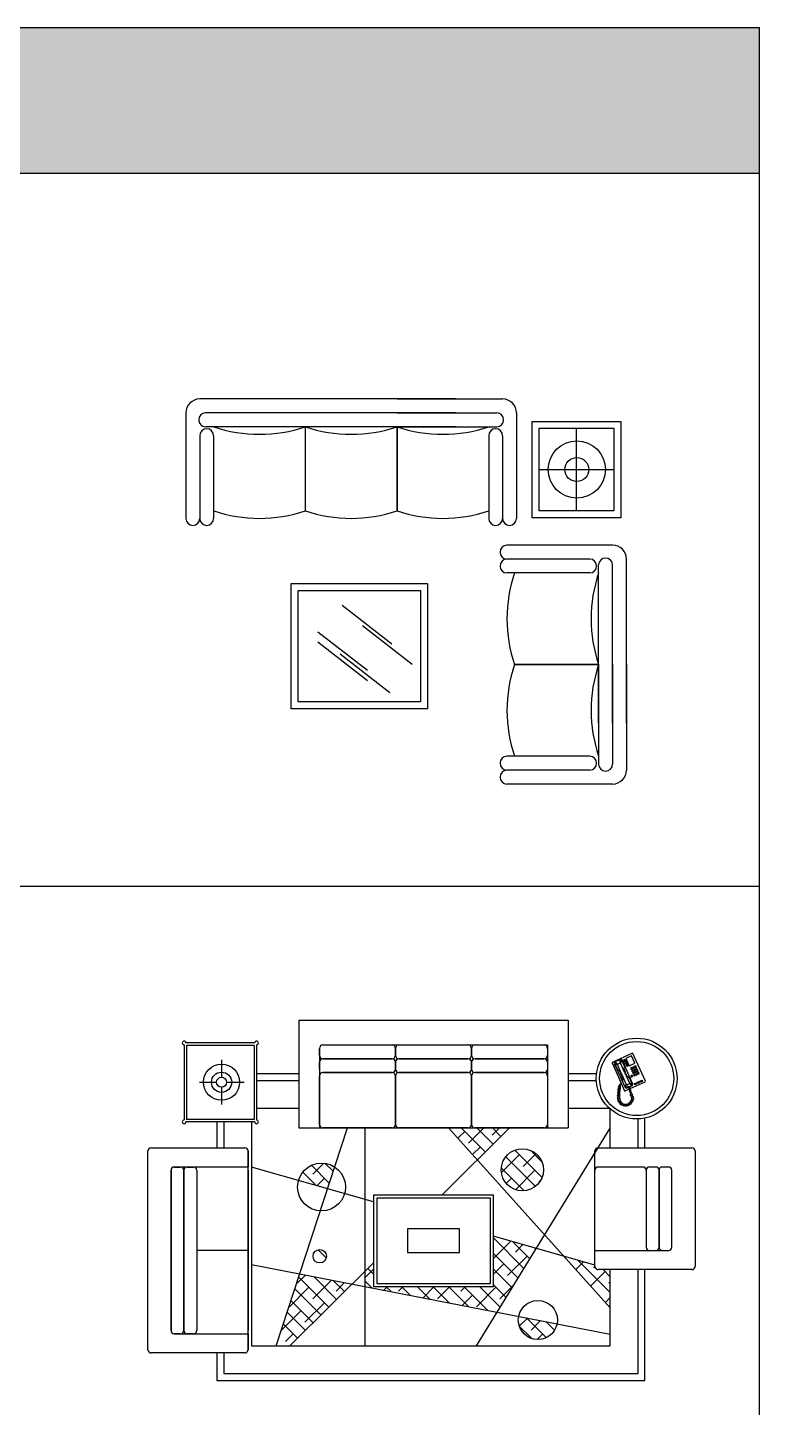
# Model space of a CAD drawing. Header units: millimetres. Extents: x -30782 to 40110, y 35885 to 73818.
# Drawn here: x 34842 to 40110, y 63880 to 73818 of the extents above; entities that cross this region are included whole.
import ezdxf

# ---------------------------------------------------------------- set-up
doc = ezdxf.new("R2010")
doc.units = ezdxf.units.MM
doc.layers.add('www.cad-blocks.net', color=7, linetype='Continuous')

# ---------------------------------------------------------------- blocks, each defined once
blk = doc.blocks.new('A$C38B47F2C')
for p, q in [((2673.2, 3171.7), (1913.2, 3171.7)), ((2508.6, 3071.7), (1913.2, 3071.7)), ((2573.2, 1651.7), (2573.2, 3029.3)), ((2673.2, 1651.7), (2673.2, 3029.3)), ((2773.2, 1651.7), (2773.2, 3071.7)), ((2508.6, 2971.7), (1913.2, 2971.7)), ((2508.6, 2971.7), (1913.2, 2971.7)), ((541.9, 1431.8), (541.9, 2412.8)), ((541.9, 2412.8), (1444.5, 2412.8)), ((1444.5, 2412.8), (1444.5, 1431.8)), ((591.9, 1481.8), (591.9, 2362.8)), ((591.9, 2362.8), (1394.5, 2362.8)), ((1394.5, 2362.8), (1394.5, 1481.8)), ((1967.8, 2311.7), (2573.2, 2311.7)), ((1024.2, 2221.9), (746.4, 1864.1)), ((1097.3, 2221.9), (819.5, 1864.1)), ((1097.3, 2221.9), (819.5, 1864.1)), ((936.5, 2061.3), (658.6, 1703.4)), ((1287.4, 2046.7), (1009.6, 1688.8)), ((1141.2, 1900.6), (863.4, 1542.8)), ((2573.2, 1651.7), (1967.8, 1651.7)), ((1967.8, 1651.7), (2573.2, 1651.7)), ((2573.2, 1229.6), (2573.2, 1651.7)), ((2573.2, 1651.7), (2573.2, 934.2)), ((2673.2, 1229.6), (2673.2, 1651.7)), ((2673.2, 1651.7), (2673.2, 934.2)), ((2773.2, 1229.6), (2773.2, 1651.7)), ((2773.2, 1651.7), (2773.2, 891.7)), ((1444.5, 1431.8), (541.9, 1431.8)), ((1394.5, 1481.8), (591.9, 1481.8)), ((2508.6, 991.7), (1913.2, 991.7)), ((2508.6, 991.7), (1913.2, 991.7)), ((0, 100), (0, 860)), ((100, 264.6), (100, 860)), ((200, 264.6), (200, 860)), ((200, 264.6), (200, 860)), ((860, 805.5), (860, 200)), ((860, 200), (860, 805.5)), ((860, 805.5), (860, 200)), ((1520, 264.6), (1520, 860)), ((1520, 264.6), (1520, 860)), ((1620, 264.6), (1620, 860)), ((1720, 100), (1720, 860)), ((2508.6, 891.7), (1913.2, 891.7)), ((2673.2, 791.7), (1913.2, 791.7)), ((1918.3, 40.3), (1918.3, 678.8)), ((1918.3, 678.8), (2611.9, 678.8)), ((1968.3, 90.3), (1968.3, 628.8)), ((1968.3, 628.8), (2561.9, 628.8)), ((2265.1, 628.8), (2265.1, 90.3)), ((2561.9, 628.8), (2561.9, 90.3)), ((2611.9, 678.8), (2611.9, 40.3)), ((1968.3, 359.6), (2561.9, 359.6)), ((860, 200), (142.4, 200)), ((437.9, 200), (860, 200)), ((860, 200), (1577.6, 200)), ((860, 100), (142.4, 100)), ((437.9, 100), (860, 100)), ((860, 100), (1577.6, 100)), ((2611.9, 40.3), (1918.3, 40.3)), ((2561.9, 90.3), (1968.3, 90.3)), ((860, 0), (100, 0)), ((437.9, 0), (860, 0)), ((860, 0), (1620, 0))]:
    blk.add_line(p, q)
for radius in [206.3, 86.3]:
    blk.add_circle((2265.1, 357.5), radius)
for centre, radius, start, end in [((1913.2, 3121.7), 50, 90, 270), ((2673.2, 3071.7), 100, 0, 90), ((1913.2, 3021.7), 50, 90, 270), ((2508.6, 3021.7), 50, 270, 90), ((2623.2, 3029.3), 50, 0, 180), ((2938.9, 2641.7), 1025.6, 161.2309, 198.7691), ((3544.3, 2641.7), 1025.6, 161.2309, 198.7691), ((2938.9, 1981.7), 1025.6, 161.2309, 198.7691), ((3544.3, 1981.7), 1025.6, 161.2309, 198.7691), ((2938.9, 1321.7), 1025.6, 161.2309, 198.7691), ((3544.3, 1321.7), 1025.6, 161.2309, 198.7691), ((50, 860), 50, 0, 180), ((150, 860), 50, 0, 180), ((1570, 860), 50, 0, 180), ((1670, 860), 50, 0, 180), ((1913.2, 941.7), 50, 90, 270), ((2508.6, 941.7), 50, 270, 90), ((2623.2, 934.2), 50, 180, 0), ((530, -165.6), 1025.6, 71.2309, 108.7691), ((1190, -165.6), 1025.6, 71.2309, 108.7691), ((1913.2, 841.7), 50, 90, 270), ((2673.2, 891.7), 100, 270, 0), ((142.4, 150), 50, 90, 270), ((150, 264.6), 50, 180, 0), ((530, -771.1), 1025.6, 71.2309, 108.7691), ((1190, -771.1), 1025.6, 71.2309, 108.7691), ((1570, 264.6), 50, 180, 0), ((1577.6, 150), 50, 270, 90), ((100, 100), 100, 180, 270), ((1620, 100), 100, 270, 0)]:
    blk.add_arc(centre, radius, start, end)
blk = doc.blocks.new('A$C348F5161')
for p, q in [((1085.9, 2596), (3026.3, 2596)), ((1085.9, 2596), (1085.9, 1819.9)), ((3026.3, 2596), (3026.3, 1819.9)), ((260.5, 2417.5), (260.5, 1876.5)), ((768.7, 2430.9), (273.9, 2430.9)), ((764.2, 2413.1), (278.4, 2413.1)), ((278.4, 2413.1), (278.4, 1881)), ((764.2, 2413.1), (764.2, 1881)), ((782.1, 2417.5), (782.1, 1876.5)), ((1235.2, 2392.1), (1235.2, 1819.9)), ((1235.2, 2342.3), (1235.2, 2392.1)), ((1260.1, 2416.9), (2877.1, 2416.9)), ((1782.5, 2342.3), (1782.5, 2392.1)), ((1782.5, 2392.1), (1782.5, 2342.3)), ((2329.8, 2342.3), (2329.8, 2392.1)), ((2329.8, 2392.1), (2329.8, 2342.3)), ((2354.7, 2416.9), (2852.2, 2416.9)), ((2877.1, 2416.9), (2877.1, 1819.9)), ((2877.1, 2392.1), (2877.1, 2342.3)), ((530.1, 2310), (530.1, 2184)), ((1235.2, 2242.8), (1235.2, 2292.5)), ((1260.1, 2317.4), (1757.6, 2317.4)), ((1757.6, 2317.4), (1260.1, 2317.4)), ((1782.5, 2242.8), (1782.5, 2292.5)), ((1782.5, 2292.5), (1782.5, 2242.8)), ((1807.4, 2317.4), (2304.9, 2317.4)), ((2304.9, 2317.4), (1807.4, 2317.4)), ((2329.8, 2242.8), (2329.8, 2292.5)), ((2329.8, 2292.5), (2329.8, 2242.8)), ((2354.7, 2317.4), (2852.2, 2317.4)), ((2852.2, 2317.4), (2354.7, 2317.4)), ((2877.1, 2292.5), (2877.1, 2242.8)), ((3342.7, 2291.5, 234.6), (3341.1, 2287.3, 234.6)), ((3341.1, 2287.3, 234.6), (3430.9, 2087.5, 234.6)), ((3487.4, 2356.6, 234.6), (3342.7, 2291.5, 234.6)), ((3360.5, 2294.3, 234.6), (3356.6, 2283.8, 234.6)), ((3364.1, 2294.2, 234.6), (3359.6, 2288.7, 234.6)), ((3359.6, 2288.7, 234.6), (3360.8, 2282.2, 234.6)), ((3404, 2313.9, 234.6), (3360.5, 2294.3, 234.6)), ((3398.8, 2309.8, 234.6), (3364.1, 2294.2, 234.6)), ((3379.8, 2278.6, 234.6), (3364.1, 2294.2, 234.6)), ((3379.8, 2278.6, 234.6), (3400.1, 2287.7, 234.6)), ((3398.8, 2309.8, 234.6), (3405.9, 2309.5, 234.6)), ((3400.1, 2287.7, 234.6), (3398.8, 2309.8, 234.6)), ((3402.8, 2285.5, 234.6), (3400.1, 2287.7, 234.6)), ((3410, 2304.4, 234.6), (3402.8, 2285.5, 234.6)), ((3413, 2309.2, 234.6), (3404, 2313.9, 234.6)), ((3405.9, 2309.5, 234.6), (3410, 2304.4, 234.6)), ((3410, 2304.4, 234.6), (3427.6, 2265.3, 234.6)), ((3491.8, 2134, 234.6), (3413, 2309.2, 234.6)), ((3425.1, 2309.4, 234.6), (3436.7, 2314.7, 234.6)), ((3427.1, 2305.1, 234.6), (3425.1, 2309.4, 234.6)), ((3438.6, 2310.3, 234.6), (3427.1, 2305.1, 234.6)), ((3429, 2300.8, 234.6), (3440.6, 2306, 234.6)), ((3431, 2296.4, 234.6), (3429, 2300.8, 234.6)), ((3442.6, 2301.6, 234.6), (3431, 2296.4, 234.6)), ((3432.9, 2292.1, 234.6), (3444.5, 2297.3, 234.6)), ((3434.9, 2287.7, 234.6), (3432.9, 2292.1, 234.6)), ((3446.5, 2292.9, 234.6), (3434.9, 2287.7, 234.6)), ((3436.7, 2314.7, 234.6), (3438.6, 2310.3, 234.6)), ((3436.8, 2283.4, 234.6), (3448.4, 2288.6, 234.6)), ((3481.7, 2338.4, 234.6), (3439.7, 2319.5, 234.6)), ((3439.7, 2319.5, 234.6), (3463.8, 2265.9, 234.6)), ((3440.6, 2306, 234.6), (3442.6, 2301.6, 234.6)), ((3444.5, 2297.3, 234.6), (3446.5, 2292.9, 234.6)), ((3448.4, 2288.6, 234.6), (3450.4, 2284.3, 234.6)), ((3505.8, 2284.8, 234.6), (3481.7, 2338.4, 234.6)), ((3491.6, 2355, 234.6), (3487.4, 2356.6, 234.6)), ((3581.5, 2155.2, 234.6), (3491.6, 2355, 234.6)), ((1085.9, 2208), (782.1, 2208)), ((1234.8, 1844.8), (1234.8, 2193)), ((1259.7, 2217.9), (1757.2, 2217.9)), ((1757.6, 2217.9), (1260.1, 2217.9)), ((1260.1, 2217.9), (1757.6, 2217.9)), ((1782.1, 2193), (1782.1, 1844.8)), ((1782.5, 1844.8), (1782.5, 2193)), ((1782.5, 1844.8), (1782.5, 2193)), ((1782.5, 2193), (1782.5, 1844.8)), ((1807.4, 2217.9), (2304.9, 2217.9)), ((2304.9, 2217.9), (1807.4, 2217.9)), ((1807.4, 2217.9), (2304.9, 2217.9)), ((2329.8, 1844.8), (2329.8, 2193)), ((2329.8, 2193), (2329.8, 1844.8)), ((2329.8, 2193), (2329.8, 1844.8)), ((2354.7, 2217.9), (2852.2, 2217.9)), ((2852.2, 2217.9), (2354.7, 2217.9)), ((2877.1, 2193), (2877.1, 1844.8)), ((3229.7, 2208), (3026.3, 2208)), ((3356.6, 2283.8, 234.6), (3434.7, 2110.1, 234.6)), ((3360.8, 2282.2, 234.6), (3379.6, 2275.1, 234.6)), ((3360.8, 2282.2, 234.6), (3378.3, 2243.2, 234.6)), ((3378.3, 2243.2, 234.6), (3384.5, 2237.2, 234.6)), ((3379.6, 2275.1, 234.6), (3379.8, 2278.6, 234.6)), ((3408.9, 2209.9, 234.6), (3379.6, 2275.1, 234.6)), ((3384.5, 2237.2, 234.6), (3392.1, 2231.9, 234.6)), ((3392.1, 2231.9, 234.6), (3398.1, 2222.4, 234.6)), ((3398.1, 2222.4, 234.6), (3404.6, 2208, 234.6)), ((3432.1, 2220.3, 234.6), (3402.8, 2285.5, 234.6)), ((3417, 2180.5, 234.6), (3404.6, 2208, 234.6)), ((3408.9, 2209.9, 234.6), (3444.1, 2131.7, 234.6)), ((3427.9, 2256.8, 234.6), (3426.8, 2247.6, 234.6)), ((3426.8, 2247.6, 234.6), (3429.9, 2236.8, 234.6)), ((3427.6, 2265.3, 234.6), (3427.9, 2256.8, 234.6)), ((3429.9, 2236.8, 234.6), (3436.5, 2222.3, 234.6)), ((3432.1, 2220.3, 234.6), (3467.3, 2142.2, 234.6)), ((3448.8, 2194.8, 234.6), (3436.5, 2222.3, 234.6)), ((3438.8, 2279, 234.6), (3436.8, 2283.4, 234.6)), ((3450.4, 2284.3, 234.6), (3438.8, 2279, 234.6)), ((3440.7, 2274.7, 234.6), (3452.3, 2279.9, 234.6)), ((3442.7, 2270.4, 234.6), (3440.7, 2274.7, 234.6)), ((3454.3, 2275.6, 234.6), (3442.7, 2270.4, 234.6)), ((3444.6, 2266, 234.6), (3456.2, 2271.2, 234.6)), ((3446.6, 2261.7, 234.6), (3444.6, 2266, 234.6)), ((3458.2, 2266.9, 234.6), (3446.6, 2261.7, 234.6)), ((3454.8, 2185.3, 234.6), (3448.8, 2194.8, 234.6)), ((3452.3, 2279.9, 234.6), (3454.3, 2275.6, 234.6)), ((3456.2, 2271.2, 234.6), (3458.2, 2266.9, 234.6)), ((3463.8, 2265.9, 234.6), (3505.8, 2284.8, 234.6)), ((3483.2, 2253.8, 234.6), (3474.5, 2249.9, 234.6)), ((3474.5, 2249.9, 234.6), (3478.4, 2241.2, 234.6)), ((3487.3, 2198.2, 234.6), (3475.8, 2193, 234.6)), ((3475.8, 2193, 234.6), (3479.7, 2184.3, 234.6)), ((3478.4, 2241.2, 234.6), (3487.1, 2245.1, 234.6)), ((3479.7, 2184.3, 234.6), (3491.2, 2189.5, 234.6)), ((3490.4, 2237.8, 234.6), (3481.7, 2233.9, 234.6)), ((3481.7, 2233.9, 234.6), (3485.6, 2225.3, 234.6)), ((3487.1, 2245.1, 234.6), (3483.2, 2253.8, 234.6)), ((3485.6, 2225.3, 234.6), (3494.3, 2229.2, 234.6)), ((3491.2, 2189.5, 234.6), (3487.3, 2198.2, 234.6)), ((3497.5, 2221.9, 234.6), (3488.9, 2218, 234.6)), ((3488.9, 2218, 234.6), (3492.8, 2209.3, 234.6)), ((3497.7, 2260.3, 234.6), (3489, 2256.4, 234.6)), ((3489, 2256.4, 234.6), (3492.9, 2247.7, 234.6)), ((3494.3, 2229.2, 234.6), (3490.4, 2237.8, 234.6)), ((3492.8, 2209.3, 234.6), (3501.5, 2213.2, 234.6)), ((3492.9, 2247.7, 234.6), (3501.6, 2251.6, 234.6)), ((3504.7, 2206, 234.6), (3496, 2202.1, 234.6)), ((3496, 2202.1, 234.6), (3499.9, 2193.4, 234.6)), ((3504.9, 2244.4, 234.6), (3496.2, 2240.5, 234.6)), ((3496.2, 2240.5, 234.6), (3500.1, 2231.8, 234.6)), ((3501.5, 2213.2, 234.6), (3497.5, 2221.9, 234.6)), ((3501.6, 2251.6, 234.6), (3497.7, 2260.3, 234.6)), ((3499.9, 2193.4, 234.6), (3508.6, 2197.3, 234.6)), ((3500.1, 2231.8, 234.6), (3508.8, 2235.7, 234.6)), ((3512, 2228.4, 234.6), (3503.3, 2224.5, 234.6)), ((3503.3, 2224.5, 234.6), (3507.2, 2215.8, 234.6)), ((3512.2, 2266.8, 234.6), (3503.5, 2262.9, 234.6)), ((3503.5, 2262.9, 234.6), (3507.4, 2254.2, 234.6)), ((3508.6, 2197.3, 234.6), (3504.7, 2206, 234.6)), ((3508.8, 2235.7, 234.6), (3504.9, 2244.4, 234.6)), ((3507.2, 2215.8, 234.6), (3515.9, 2219.7, 234.6)), ((3507.4, 2254.2, 234.6), (3516.1, 2258.1, 234.6)), ((3519.2, 2212.5, 234.6), (3510.5, 2208.6, 234.6)), ((3510.5, 2208.6, 234.6), (3514.4, 2199.9, 234.6)), ((3519.3, 2250.9, 234.6), (3510.7, 2247, 234.6)), ((3510.7, 2247, 234.6), (3514.6, 2238.3, 234.6)), ((3515.9, 2219.7, 234.6), (3512, 2228.4, 234.6)), ((3516.1, 2258.1, 234.6), (3512.2, 2266.8, 234.6)), ((3514.4, 2199.9, 234.6), (3523.1, 2203.8, 234.6)), ((3514.6, 2238.3, 234.6), (3523.2, 2242.2, 234.6)), ((3526.5, 2234.9, 234.6), (3517.8, 2231, 234.6)), ((3517.8, 2231, 234.6), (3521.7, 2222.3, 234.6)), ((3523.1, 2203.8, 234.6), (3519.2, 2212.5, 234.6)), ((3523.2, 2242.2, 234.6), (3519.3, 2250.9, 234.6)), ((3521.7, 2222.3, 234.6), (3530.4, 2226.3, 234.6)), ((3533.7, 2219, 234.6), (3525, 2215.1, 234.6)), ((3525, 2215.1, 234.6), (3528.9, 2206.4, 234.6)), ((3530.4, 2226.3, 234.6), (3526.5, 2234.9, 234.6)), ((3528.9, 2206.4, 234.6), (3537.6, 2210.3, 234.6)), ((3537.6, 2210.3, 234.6), (3533.7, 2219, 234.6)), ((371.3, 2148.2), (494.2, 2148.2)), ((530.1, 2112.3), (530.1, 1988.4)), ((566, 2148.2), (693, 2148.2)), ((1085.9, 2158), (782.1, 2158)), ((3228.4, 2158), (3026.3, 2158)), ((3384.7, 2087.4, 234.6), (3394.2, 2087.5, 234.6)), ((3384.7, 2079.7, 234.6), (3384.7, 2087.4, 234.6)), ((3385, 2091.5, 234.6), (3385.2, 2097.2, 234.6)), ((3394.2, 2087.5, 234.6), (3385, 2091.5, 234.6)), ((3385.2, 2097.2, 234.6), (3394.9, 2098.4, 234.6)), ((3386.4, 2104.8, 234.6), (3386.8, 2110.2, 234.6)), ((3394.9, 2098.4, 234.6), (3386.4, 2104.8, 234.6)), ((3386.8, 2110.2, 234.6), (3395.4, 2111.3, 234.6)), ((3387.1, 2120.6, 234.6), (3389.9, 2122.9, 234.6)), ((3387.3, 2116.8, 234.6), (3387.1, 2120.6, 234.6)), ((3395.4, 2111.3, 234.6), (3387.3, 2116.8, 234.6)), ((3389.9, 2122.9, 234.6), (3395, 2125.6, 234.6)), ((3395, 2125.6, 234.6), (3396.6, 2133, 234.6)), ((3398.2, 2122.4, 234.6), (3395.3, 2121.1, 234.6)), ((3395.3, 2121.1, 234.6), (3400.1, 2119.8, 234.6)), ((3396.5, 2088.5, 234.6), (3395.8, 2073.8, 234.6)), ((3398.8, 2108.6, 234.6), (3396.5, 2088.5, 234.6)), ((3396.6, 2133, 234.6), (3399.2, 2136.6, 234.6)), ((3399.2, 2125, 234.6), (3398.2, 2122.4, 234.6)), ((3400.1, 2119.8, 234.6), (3398.8, 2108.6, 234.6)), ((3399.2, 2136.6, 234.6), (3406.8, 2141.1, 234.6)), ((3401.8, 2129.3, 234.6), (3399.2, 2125, 234.6)), ((3404, 2133.1, 234.6), (3401.8, 2129.3, 234.6)), ((3408.8, 2136.7, 234.6), (3404, 2133.1, 234.6)), ((3420.1, 2169.7, 234.6), (3417, 2180.5, 234.6)), ((3419, 2160.5, 234.6), (3420.1, 2169.7, 234.6)), ((3419.4, 2151.9, 234.6), (3419, 2160.5, 234.6)), ((3436.9, 2112.8, 234.6), (3419.4, 2151.9, 234.6)), ((3430.9, 2087.5, 234.6), (3435.1, 2085.9, 234.6)), ((3434.7, 2110.1, 234.6), (3445.8, 2104.7, 234.6)), ((3435.1, 2085.9, 234.6), (3466.3, 2100, 234.6)), ((3436.9, 2112.8, 234.6), (3444.1, 2131.7, 234.6)), ((3441, 2107.7, 234.6), (3436.9, 2112.8, 234.6)), ((3448.1, 2107.4, 234.6), (3441, 2107.7, 234.6)), ((3444.1, 2131.7, 234.6), (3446.9, 2129.5, 234.6)), ((3445.8, 2104.7, 234.6), (3462.8, 2112.3, 234.6)), ((3446.9, 2129.5, 234.6), (3467.1, 2138.6, 234.6)), ((3446.9, 2129.5, 234.6), (3448.1, 2107.4, 234.6)), ((3462.2, 2113.8, 234.6), (3448.1, 2107.4, 234.6)), ((3462.4, 2180, 234.6), (3454.8, 2185.3, 234.6)), ((3460.6, 2118.3, 234.6), (3465, 2120.2, 234.6)), ((3465, 2106.3, 234.6), (3460.6, 2118.3, 234.6)), ((3468.6, 2174.1, 234.6), (3462.4, 2180, 234.6)), ((3465, 2120.2, 234.6), (3470.4, 2107.7, 234.6)), ((3467.2, 2096, 234.6), (3465, 2106.3, 234.6)), ((3482.8, 2123, 234.6), (3466.8, 2115.9, 234.6)), ((3467.3, 2142.2, 234.6), (3467.1, 2138.6, 234.6)), ((3467.1, 2138.6, 234.6), (3482.8, 2123, 234.6)), ((3469.8, 2080.6, 234.6), (3467.2, 2096, 234.6)), ((3486.2, 2135, 234.6), (3467.3, 2142.2, 234.6)), ((3467.5, 2114.4, 234.6), (3487.8, 2123.6, 234.6)), ((3486.2, 2135, 234.6), (3468.6, 2174.1, 234.6)), ((3470.4, 2107.7, 234.6), (3473.4, 2091.4, 234.6)), ((3471.4, 2102.2, 234.6), (3579.9, 2151, 234.6)), ((3473.4, 2091.4, 234.6), (3476.1, 2076, 234.6)), ((3482.8, 2123, 234.6), (3487.3, 2128.5, 234.6)), ((3487.3, 2128.5, 234.6), (3486.2, 2135, 234.6)), ((3487.8, 2123.6, 234.6), (3491.8, 2134, 234.6)), ((3501.9, 2138.6, 234.6), (3516.4, 2145.1, 234.6)), ((3505.9, 2129.9, 234.6), (3501.9, 2138.6, 234.6)), ((3520.3, 2136.4, 234.6), (3505.9, 2129.9, 234.6)), ((3516.4, 2145.1, 234.6), (3520.3, 2136.4, 234.6)), ((3522.2, 2147.7, 234.6), (3536.7, 2154.2, 234.6)), ((3526.1, 2139, 234.6), (3522.2, 2147.7, 234.6)), ((3540.6, 2145.5, 234.6), (3526.1, 2139, 234.6)), ((3536.7, 2154.2, 234.6), (3540.6, 2145.5, 234.6)), ((3542.5, 2156.8, 234.6), (3557, 2163.3, 234.6)), ((3546.4, 2148.2, 234.6), (3542.5, 2156.8, 234.6)), ((3560.9, 2154.7, 234.6), (3546.4, 2148.2, 234.6)), ((3557, 2163.3, 234.6), (3560.9, 2154.7, 234.6)), ((3579.9, 2151, 234.6), (3581.5, 2155.2, 234.6)), ((3380.9, 2044.2, 234.6), (3390.1, 2047.2, 234.6)), ((3382.2, 2034.2, 234.6), (3380.9, 2044.2, 234.6)), ((3381, 2053.4, 234.6), (3382.1, 2059.5, 234.6)), ((3390.1, 2047.2, 234.6), (3381, 2053.4, 234.6)), ((3382.1, 2059.5, 234.6), (3391.4, 2060.8, 234.6)), ((3392.2, 2034.8, 234.6), (3382.2, 2034.2, 234.6)), ((3382.7, 2030.8, 234.6), (3392.2, 2034.8, 234.6)), ((3383.7, 2023.2, 234.6), (3382.7, 2030.8, 234.6)), ((3383.4, 2066.8, 234.6), (3383.9, 2074.4, 234.6)), ((3391.4, 2060.8, 234.6), (3383.4, 2066.8, 234.6)), ((3392.4, 2020.1, 234.6), (3383.7, 2023.2, 234.6)), ((3383.9, 2074.4, 234.6), (3393, 2075.3, 234.6)), ((3384.5, 2016.5, 234.6), (3392.4, 2020.1, 234.6)), ((3386.4, 2008.5, 234.6), (3384.5, 2016.5, 234.6)), ((3393, 2075.3, 234.6), (3384.7, 2079.7, 234.6)), ((3396.6, 2010, 234.6), (3386.4, 2008.5, 234.6)), ((3391, 2002.2, 234.6), (3396.6, 2010, 234.6)), ((3394.8, 1996.8, 234.6), (3391, 2002.2, 234.6)), ((3395.8, 2073.8, 234.6), (3394, 2072.2, 234.6)), ((3394, 2072.2, 234.6), (3395.9, 2070.3, 234.6)), ((3395.9, 2070.3, 234.6), (3394.2, 2049.1, 234.6)), ((3394.2, 2049.1, 234.6), (3396.9, 2017.2, 234.6)), ((3403.8, 2001.2, 234.6), (3394.8, 1996.8, 234.6)), ((3396.9, 2017.2, 234.6), (3410.9, 1997, 234.6)), ((3400.3, 1990.1, 234.6), (3403.8, 2001.2, 234.6)), ((3405.3, 1985.3, 234.6), (3400.3, 1990.1, 234.6)), ((3412.6, 1991.8, 234.6), (3405.3, 1985.3, 234.6)), ((3410.9, 1997, 234.6), (3429.5, 1990.2, 234.6)), ((3412, 1982, 234.6), (3412.6, 1991.8, 234.6)), ((3429.5, 1990.2, 234.6), (3449.8, 1990.5, 234.6)), ((3449.8, 1990.5, 234.6), (3466.7, 1999.9, 234.6)), ((3461.2, 1982.3, 234.6), (3455.4, 1989.9, 234.6)), ((3455.4, 1989.9, 234.6), (3456.4, 1979, 234.6)), ((3473.3, 1988.4, 234.6), (3465.9, 1994.6, 234.6)), ((3465.9, 1994.6, 234.6), (3465.9, 1985.1, 234.6)), ((3466.7, 1999.9, 234.6), (3478.5, 2015.1, 234.6)), ((3472.1, 2073.2, 234.6), (3469.8, 2080.6, 234.6)), ((3475.8, 2065.7, 234.6), (3472.1, 2073.2, 234.6)), ((3472.3, 2059.5, 234.6), (3475.8, 2065.7, 234.6)), ((3476.5, 2053.3, 234.6), (3472.3, 2059.5, 234.6)), ((3478.6, 1992.9, 234.6), (3473.3, 1988.4, 234.6)), ((3483.1, 1999.5, 234.6), (3473.4, 2002.2, 234.6)), ((3473.4, 2002.2, 234.6), (3478.6, 1992.9, 234.6)), ((3476.1, 2076, 234.6), (3479.8, 2068.6, 234.6)), ((3483.3, 2034.2, 234.6), (3476.5, 2053.3, 234.6)), ((3478.5, 2015.1, 234.6), (3483.3, 2034.2, 234.6)), ((3479.8, 2068.6, 234.6), (3479.8, 2066.4, 234.6)), ((3479.8, 2066.4, 234.6), (3484.4, 2064.6, 234.6)), ((3488.2, 2057.9, 234.6), (3480.3, 2052.6, 234.6)), ((3480.3, 2052.6, 234.6), (3490.8, 2051.3, 234.6)), ((3491.3, 2011, 234.6), (3482.3, 2012.9, 234.6)), ((3482.3, 2012.9, 234.6), (3487.1, 2005.5, 234.6)), ((3487.1, 2005.5, 234.6), (3483.1, 1999.5, 234.6)), ((3484.4, 2064.6, 234.6), (3488.2, 2057.9, 234.6)), ((3493.8, 2043.1, 234.6), (3484.8, 2038, 234.6)), ((3484.8, 2038, 234.6), (3495.9, 2035.2, 234.6)), ((3495.1, 2026.8, 234.6), (3485.5, 2024.6, 234.6)), ((3485.5, 2024.6, 234.6), (3493.3, 2018.2, 234.6)), ((3490.8, 2051.3, 234.6), (3493.8, 2043.1, 234.6)), ((3493.3, 2018.2, 234.6), (3491.3, 2011, 234.6)), ((3495.9, 2035.2, 234.6), (3495.1, 2026.8, 234.6)), ((1085.9, 1958), (782.1, 1958)), ((3328.3, 1958), (3026.3, 1958)), ((3328.3, 1676.2), (3328.3, 1958)), ((3417.4, 1980.2, 234.6), (3412, 1982, 234.6)), ((3424, 1987.4, 234.6), (3417.4, 1980.2, 234.6)), ((3424.1, 1977.9, 234.6), (3424, 1987.4, 234.6)), ((3430.6, 1975.9, 234.6), (3424.1, 1977.9, 234.6)), ((3433.3, 1986.3, 234.6), (3430.6, 1975.9, 234.6)), ((3436.4, 1977.1, 234.6), (3433.3, 1986.3, 234.6)), ((3442.2, 1976.9, 234.6), (3436.4, 1977.1, 234.6)), ((3446.3, 1985.8, 234.6), (3442.2, 1976.9, 234.6)), ((3450.1, 1978, 234.6), (3446.3, 1985.8, 234.6)), ((3456.4, 1979, 234.6), (3450.1, 1978, 234.6)), ((3465.9, 1985.1, 234.6), (3461.2, 1982.3, 234.6)), ((3578.3, 1676.2), (3578.3, 1890.6)), ((768.7, 1863.1), (273.9, 1863.1)), ((764.2, 1881), (278.4, 1881)), ((496.6, 1863.1), (496.6, 1676.2)), ((546.6, 1863.1), (546.6, 1676.2)), ((746.6, 1863.1), (746.6, 250)), ((922.6, 250), (1435.6, 1819.9)), ((1085.9, 1819.9), (3026.3, 1819.9)), ((1757.2, 1819.9), (1259.7, 1819.9)), ((1564.5, 250), (1564.5, 1819.9)), ((2304.9, 1819.9), (1807.4, 1819.9)), ((2115.3, 1335.2), (2603.4, 1819.9)), ((3328.3, 524.4), (2164.5, 1819.9)), ((2280.8, 1794.4), (2231.6, 1745.2)), ((2428.8, 1646.5), (2255.4, 1819.9)), ((2418.6, 1819.9), (2308.9, 1710.2)), ((2852.2, 1819.9), (2354.7, 1819.9)), ((2364.5, 250), (3328.3, 1817.1)), ((2485.1, 1702.4), (2367.6, 1819.9)), ((2530.8, 1819.9), (2477.3, 1766.3)), ((2541.4, 1758.3), (2479.9, 1819.9)), ((2597.8, 1814.3), (2592.1, 1819.9)), ((3528.3, 1676.2), (3528.3, 1884.6)), ((0, 221.7), (0, 1653.1)), ((23.1, 1676.2), (697.6, 1676.2)), ((720.7, 1653.1), (720.7, 1537.6)), ((720.7, 221.7), (720.7, 1653.1)), ((2393.1, 1682.2), (2337.8, 1626.9)), ((2372.4, 1590.6), (2353.3, 1609.7)), ((2673.7, 1626), (2545, 1497.3)), ((2789.7, 1397.9), (2576.1, 1611.4)), ((2837.5, 1462.3), (2640.5, 1659.2)), ((2793.8, 1633.8), (2701.8, 1541.8)), ((2836.3, 1575.7), (2754, 1658.1)), ((3217.9, 821.9), (3217.9, 1653.1)), ((3217.9, 1514.5), (3217.9, 1653.1)), ((3241, 1676.2), (3915.6, 1676.2)), ((3938.7, 1653.1), (3938.7, 821.9)), ((166.3, 1514.5), (166.3, 360.3)), ((166.3, 360.3), (166.3, 1514.5)), ((212.5, 1537.6), (189.4, 1537.6)), ((189.4, 1537.6), (235.6, 1537.6)), ((720.7, 1537.6), (212.5, 1537.6)), ((258.7, 1514.5), (258.7, 360.3)), ((258.7, 360.3), (258.7, 1514.5)), ((281.8, 1537.6), (328, 1537.6)), ((351.1, 1514.5), (351.1, 360.3)), ((720.7, 1514.5), (720.7, 360.3)), ((1624.9, 1286.2), (746.6, 1537.6)), ((1211.4, 1404.6), (1115, 1500.9)), ((1305.7, 1422.5), (1178, 1550.2)), ((1265.9, 1565.2), (1186.4, 1485.7)), ((1333.4, 1507.1), (1276.6, 1563.9)), ((2709.2, 1366), (2544.2, 1531)), ((2786, 1513.8), (2646, 1373.8)), ((3564.4, 1537.6), (3241, 1537.6)), ((3587.5, 1514.5), (3587.5, 960.5)), ((3656.8, 1537.6), (3610.6, 1537.6)), ((3656.8, 1537.6), (3610.6, 1537.6)), ((3679.9, 960.5), (3679.9, 1514.5)), ((3679.9, 1514.5), (3679.9, 960.5)), ((3749.2, 1537.6), (3703, 1537.6)), ((3749.2, 1537.6), (3703, 1537.6)), ((3772.3, 960.5), (3772.3, 1514.5)), ((3772.3, 960.5), (3772.3, 1514.5)), ((1270.6, 1457.6), (1216.1, 1403.2)), ((2617.6, 1457.6), (2579.4, 1419.5)), ((2829.5, 1445), (2814, 1429.6)), ((1624.9, 1335.2), (1624.9, 677.6)), ((2487.3, 1335.2), (1624.9, 1335.2)), ((1647.1, 1313.1), (1647.1, 699.8)), ((2465.2, 1313.1), (1647.1, 1313.1)), ((2465.2, 699.8), (2465.2, 1313.1)), ((2487.3, 677.6), (2487.3, 1335.2)), ((2243.4, 1091.3), (1868.9, 1091.3)), ((1868.9, 1091.3), (1868.9, 921.5)), ((2243.4, 921.5), (2243.4, 1091.3)), ((3217.9, 830.3), (2487.3, 1039.4)), ((2707, 807), (2487.3, 1026.7)), ((2612.6, 1003.6), (2487.3, 878.4)), ((2749.8, 876.5), (2626.7, 999.5)), ((720.7, 937.4), (351.1, 937.4)), ((1283.8, 883.1), (1225.2, 941.8)), ((1868.9, 921.5), (2243.4, 921.5)), ((2664.3, 737.5), (2487.3, 914.4)), ((2729.9, 896.4), (2589.5, 756.1)), ((2699.8, 978.6), (2645.7, 924.4)), ((2792.5, 946), (2784, 954.5)), ((3217.9, 821.9), (3217.9, 937.4)), ((3217.9, 937.4), (3749.2, 937.4)), ((3610.6, 937.4), (3656.8, 937.4)), ((3703, 937.4), (3749.2, 937.4)), ((746.6, 834.7), (3328.3, 334.7)), ((1022.2, 250), (1624.9, 848.4)), ((1624.9, 801.7), (1564.5, 741.3)), ((1624.9, 766.5), (1583.8, 807.6)), ((2561.5, 840.3), (2487.3, 766.1)), ((2621.5, 667.9), (2487.3, 802.1)), ((3136.2, 853.7), (3081.5, 799.1)), ((3328.3, 634.7), (3098.5, 864.5)), ((3217.9, 823.2), (3206.9, 812.2)), ((3915.6, 798.8), (3241, 798.8)), ((3328.3, 747), (3276.5, 798.8)), ((3328.3, 250), (3328.3, 798.8)), ((3528.3, 50), (3528.3, 798.8)), ((3578.3, 0), (3578.3, 798.8)), ((1133.9, 759.7), (1074.1, 699.9)), ((1302.2, 528), (1084.5, 745.7)), ((1322, 723.3), (1186.4, 587.7)), ((1358.5, 583.9), (1194.5, 748)), ((1414.8, 639.9), (1333.7, 721)), ((1416, 705.1), (1354.8, 643.8)), ((1612.1, 667.1), (1564.5, 714.7)), ((1647.1, 699.8), (2465.2, 699.8)), ((3291.1, 784.1), (3187.8, 680.8)), ((3328.3, 709.1), (3319.2, 699.9)), ((1158.3, 671.9), (1018, 531.6)), ((1245.9, 472.1), (1056.9, 661.1)), ((1607.3, 671.9), (1604.1, 668.6)), ((1624.9, 677.6), (2487.3, 677.6)), ((1725.3, 677.6), (1698.1, 650.4)), ((1751.3, 640.1), (1713.9, 677.6)), ((1837.5, 677.6), (1803.8, 643.8)), ((1890.5, 613.2), (1826.1, 677.6)), ((1888, 615.8), (1886.2, 614)), ((2029.8, 586.2), (1938.4, 677.6)), ((2056.1, 671.7), (1980.3, 595.8)), ((2056.1, 672.1), (2050.6, 677.6)), ((2169, 559.2), (2056.1, 672.1)), ((2056.3, 671.9), (2056.1, 671.7)), ((2174.3, 677.6), (2084.4, 587.7)), ((2308.2, 532.3), (2162.9, 677.6)), ((2286.6, 677.6), (2252.8, 643.8)), ((2337, 615.8), (2262.4, 541.2)), ((2447.4, 505.3), (2275.1, 677.6)), ((2505.4, 671.9), (2365, 531.6)), ((2536, 528.9), (2387.4, 677.6)), ((2578.8, 598.4), (2487.3, 689.9)), ((2634.1, 688.4), (2533.4, 587.7)), ((3328.3, 596.8), (3294, 562.5)), ((1102.2, 503.5), (961.9, 363.2)), ((1189.5, 416.2), (1029.2, 576.4)), ((1270.6, 559.6), (1130.3, 419.3)), ((2168.6, 559.6), (2168.3, 559.4)), ((1076.9, 304.3), (973.9, 407.2)), ((1133.2, 360.2), (1001.6, 491.8)), ((2729.9, 447.4), (2673.8, 391.3)), ((2868.8, 308.5), (2725.8, 451.4)), ((2826.6, 431.9), (2757.9, 363.2)), ((2927.8, 361.7), (2865.1, 424.4)), ((189.4, 337.2), (720.7, 337.2)), ((235.6, 337.2), (189.4, 337.2)), ((328, 337.2), (281.8, 337.2)), ((720.7, 337.2), (720.7, 221.7)), ((1046.1, 335.1), (991.5, 280.6)), ((2763.3, 301.7), (2673.8, 391.2)), ((2842.1, 335.1), (2801.7, 294.7)), ((746.6, 250), (3328.3, 250)), ((697.6, 198.6), (23.1, 198.6)), ((496.6, 198.6), (496.6, 0)), ((546.6, 198.6), (546.6, 50)), ((496.6, 0), (3578.3, 0)), ((546.6, 50), (3528.3, 50))]:
    blk.add_line(p, q)
for centre, radius in [((3518.6, 2175.1, 46.9), 290.7), ((3518.6, 2175.1, 46.9), 266.7), ((530.1, 2148.2), 130.1), ((530.1, 2148.2), 72.7), ((530.1, 2148.2), 35.9), ((2695.8, 1517.5), 152.1), ((1249.9, 1393.5), 172.4), ((1236.9, 894.8), 48.4), ((2807.6, 435.5), 141)]:
    blk.add_circle(centre, radius)
for centre, radius, start, end in [((260.5, 2430.9), 13.4, 0, 270), ((782.1, 2430.9), 13.4, 270, 180), ((1260.1, 2392.1), 24.9, 90, 180), ((1260.1, 2392.1), 24.9, 90, 180), ((1757.6, 2392.1), 24.9, 0, 90), ((1807.4, 2392.1), 24.9, 90, 180), ((2304.9, 2392.1), 24.9, 0, 90), ((2354.7, 2392.1), 24.9, 90, 180), ((2852.2, 2392.1), 24.9, 360, 90), ((1260.1, 2342.3), 24.9, 180, 270), ((1260.1, 2292.5), 24.9, 90, 180), ((1757.6, 2342.3), 24.9, 270, 0), ((1757.6, 2292.5), 24.9, 0, 90), ((1807.4, 2342.3), 24.9, 180, 270), ((1807.4, 2292.5), 24.9, 90, 180), ((2304.9, 2342.3), 24.9, 270, 0), ((2304.9, 2292.5), 24.9, 0, 90), ((2354.7, 2342.3), 24.9, 180, 270), ((2354.7, 2292.5), 24.9, 90, 180), ((2852.2, 2342.3), 24.9, 270, 0), ((2852.2, 2292.5), 24.9, 0, 90), ((1259.7, 2193), 24.9, 90, 180), ((1757.2, 2193), 24.9, 0, 90), ((1757.6, 2242.8), 24.9, 270, 0), ((1757.6, 2193), 24.9, 0, 90), ((1807.4, 2242.8), 24.9, 180, 270), ((1807.4, 2193), 24.9, 90, 180), ((1807.4, 2193), 24.9, 90, 180), ((2304.9, 2242.8), 24.9, 270, 0), ((2304.9, 2193), 24.9, 0, 90), ((2304.9, 2193), 24.9, 0, 90), ((2354.7, 2242.8), 24.9, 180, 270), ((2354.7, 2193), 24.9, 90, 180), ((2852.2, 2242.8), 24.9, 270, 0), ((2852.2, 2193), 24.9, 0, 90), ((260.5, 1863.1), 13.4, 90, 0), ((782.1, 1863.1), 13.4, 180, 90), ((1259.7, 1844.8), 24.9, 180, 270), ((1757.2, 1844.8), 24.9, 270, 0), ((1807.4, 1844.8), 24.9, 180, 270), ((2304.9, 1844.8), 24.9, 270, 0), ((2354.7, 1844.8), 24.9, 180, 270), ((2852.2, 1844.8), 24.9, 270, 0), ((23.1, 1653.1), 23.1, 90, 180), ((697.6, 1653.1), 23.1, 0, 90), ((3241, 1653.1), 23.1, 90, 180), ((3915.6, 1653.1), 23.1, 0, 90), ((189.4, 1514.5), 23.1, 90, 180), ((189.4, 1514.5), 23.1, 90, 180), ((235.6, 1514.5), 23.1, 0, 90), ((281.8, 1514.5), 23.1, 90, 180), ((328, 1514.5), 23.1, 0, 90), ((3241, 1514.5), 23.1, 90, 180), ((3564.4, 1514.5), 23.1, 0, 90), ((3610.6, 1514.5), 23.1, 90, 180), ((3610.6, 1514.5), 23.1, 90, 180), ((3656.8, 1514.5), 23.1, 0, 90), ((3656.8, 1514.5), 23.1, 0, 90), ((3703, 1514.5), 23.1, 90, 180), ((3703, 1514.5), 23.1, 90, 180), ((3749.2, 1514.5), 23.1, 0, 90), ((3749.2, 1514.5), 23.1, 0, 90), ((3610.6, 960.5), 23.1, 180, 270), ((3656.8, 960.5), 23.1, 270, 0), ((3703, 960.5), 23.1, 180, 270), ((3749.2, 960.5), 23.1, 270, 0), ((3749.2, 960.5), 23.1, 270, 0), ((3241, 821.9), 23.1, 180, 270), ((3915.6, 821.9), 23.1, 270, 0), ((189.4, 360.3), 23.1, 180, 270), ((189.4, 360.3), 23.1, 180, 270), ((235.6, 360.3), 23.1, 270, 360), ((281.8, 360.3), 23.1, 180, 270), ((328, 360.3), 23.1, 270, 0), ((23.1, 221.7), 23.1, 180, 270), ((697.6, 221.7), 23.1, 270, 0)]:
    blk.add_arc(centre, radius, start, end)
blk = doc.blocks.new('format')
h = blk.add_hatch(color=256)
h.set_gradient(color1=(68, 68, 68), color2=(84, 109, 142), tint=1)
h.paths.add_polyline_path([(-27052.7, 73818), (-27052.7, 72770), (40110.2, 72770), (40110.2, 73818)])
at = {"color": 155, "true_color": 0x546d8e}
for p, q in [((-27052.7, 73818), (40110.2, 73818)), ((40110.2, 35884.5), (40110.2, 73818)), ((-27052.7, 72770), (40110.2, 72770)), ((-27052.7, 67633.8), (40110.2, 67633.8))]:
    blk.add_line(p, q, dxfattribs=at)

msp = doc.modelspace()

# ---------------------------------------------------------------- block references
at = {"rotation": 90}
msp.add_blockref('A$C38B47F2C', (39153, 68369.8), dxfattribs=at)
msp.add_blockref('A$C348F5161', (35708.1, 64073.6))
at = {"layer": 'www.cad-blocks.net'}
msp.add_blockref('format', (0, 0), dxfattribs=at)

doc.saveas('drawing.dxf')
